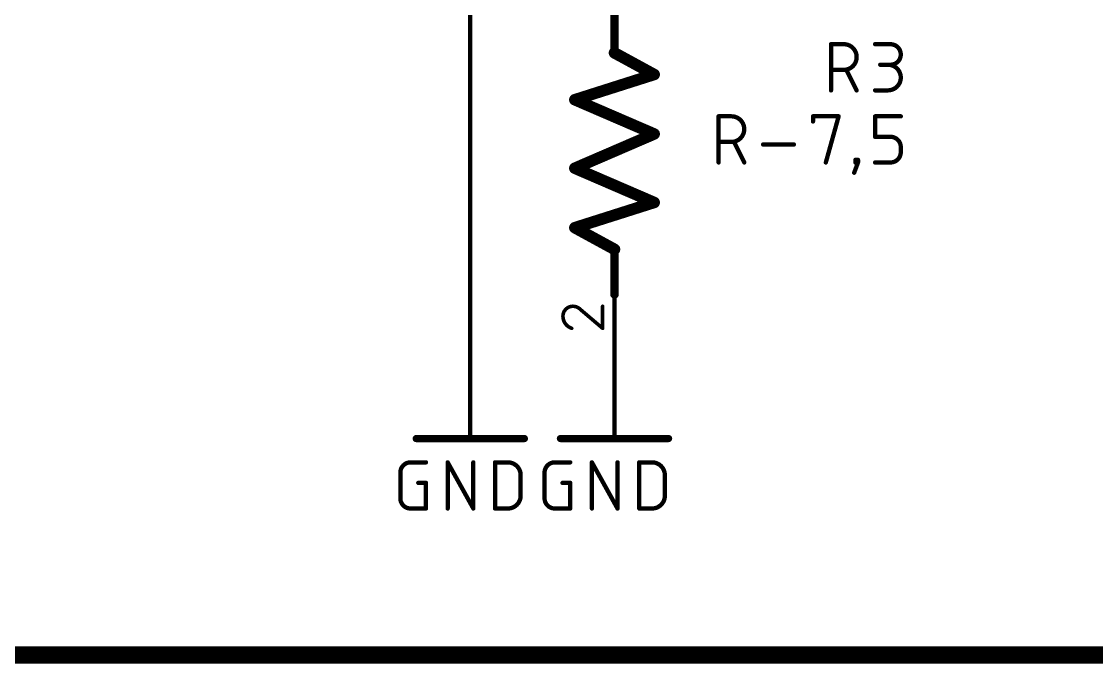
# Model space of a CAD drawing. Extents: x -177 to 163, y -159 to 163.
# Drawn here: x -70.42 to -32.55, y -60.63 to -38.01 of the extents above; entities that cross this region are included whole.
import ezdxf

# ---------------------------------------------------------------- set-up
doc = ezdxf.new("R2010")
doc.units = 0
for name, color, linetype in [('90', 40, 'CONTINUOUS'), ('91', 122, 'CONTINUOUS'), ('94', 12, 'CONTINUOUS'), ('95', 251, 'CONTINUOUS'), ('96', 251, 'CONTINUOUS')]:
    doc.layers.add(name, color=color, linetype=linetype)

msp = doc.modelspace()

# ---------------------------------------------------------------- linework, layer by layer
at = {"layer": '90', "const_width": 0.6096}
msp.add_lwpolyline([(-13.335, -60.325), (-177.165, -60.325)], dxfattribs=at)
at = {"layer": '91', "const_width": 0.1524}
for points in [[(-54.61, -50.165), (-54.61, -40.005)], [(-49.53, -50.165), (-49.53, -47.625)]]:
    msp.add_lwpolyline(points, dxfattribs=at)
at = {"layer": '91', "const_width": 0.0762}
for points in [[(-54.5719, -40.005, 1), (-54.6481, -40.005)], [(-49.4919, -47.625, 1), (-49.5681, -47.625)], [(-54.6481, -50.165, 1), (-54.5719, -50.165)], [(-49.5681, -50.165, 1), (-49.4919, -50.165)]]:
    msp.add_lwpolyline(points, format="xyb", dxfattribs=at)
at = {"layer": '94'}
for points, const_width in [([(-54.61, -40.005), (-54.61, -37.465)], 0.1524), ([(-49.53, -37.465), (-49.53, -39.0525)], 0.3048), ([(-48.133, -39.878), (-49.53, -39.116)], 0.4064), ([(-49.53, -39.116), (-49.53, -39.0525)], 0.1524), ([(-50.927, -40.767), (-48.133, -39.878)], 0.4064), ([(-48.133, -41.9735), (-50.927, -40.767)], 0.4064), ([(-50.927, -43.18), (-48.133, -41.9735)], 0.4064), ([(-48.133, -44.3865), (-50.927, -43.18)], 0.4064), ([(-50.927, -45.2755), (-48.133, -44.3865)], 0.4064), ([(-49.53, -46.0375), (-50.927, -45.2755)], 0.4064), ([(-49.53, -47.625), (-49.53, -46.0375)], 0.3048), ([(-54.61, -50.165), (-54.61, -52.705)], 0.1524), ([(-49.53, -50.165), (-49.53, -52.705)], 0.1524), ([(-56.515, -52.705), (-52.705, -52.705)], 0.254), ([(-51.435, -52.705), (-47.625, -52.705)], 0.254)]:
    msp.add_lwpolyline(points, dxfattribs=dict(at, const_width=const_width))
for points, const_width in [([(-49.4813, -39.0268, 1), (-49.5787, -39.2052)], 0.2032), ([(-49.6062, -39.0525, 1), (-49.4538, -39.0525)], 0.1524), ([(-49.4919, -39.0525, 1), (-49.5681, -39.0525)], 0.0762), ([(-49.5681, -39.116, 1), (-49.4919, -39.116)], 0.0762), ([(-48.1817, -39.9672, 1), (-48.0843, -39.7888)], 0.2032), ([(-48.1022, -39.9748, 1), (-48.1638, -39.7812)], 0.2032), ([(-54.6481, -40.005, 1), (-54.5719, -40.005)], 0.0762), ([(-50.8867, -40.6737, 1), (-50.9673, -40.8603)], 0.2032), ([(-50.9578, -40.6702, 1), (-50.8962, -40.8638)], 0.2032), ([(-48.0927, -42.0668, 1), (-48.1733, -41.8802)], 0.2032), ([(-48.1733, -42.0668, 1), (-48.0927, -41.8802)], 0.2032), ([(-50.8867, -43.0867, 1), (-50.9673, -43.2733)], 0.2032), ([(-50.9673, -43.0867, 1), (-50.8867, -43.2733)], 0.2032), ([(-48.1733, -44.4798, 1), (-48.0927, -44.2932)], 0.2032), ([(-48.1022, -44.4833, 1), (-48.1638, -44.2897)], 0.2032), ([(-50.8783, -45.1863, 1), (-50.9757, -45.3647)], 0.2032), ([(-50.9578, -45.1787, 1), (-50.8962, -45.3723)], 0.2032), ([(-49.4538, -46.0375, 1), (-49.6062, -46.0375)], 0.1524), ([(-49.5787, -46.1267, 1), (-49.4813, -45.9483)], 0.2032), ([(-49.6062, -47.625, 1), (-49.4538, -47.625)], 0.1524), ([(-54.5719, -50.165, 1), (-54.6481, -50.165)], 0.0762), ([(-49.4919, -50.165, 1), (-49.5681, -50.165)], 0.0762), ([(-56.515, -52.6415, 1), (-56.515, -52.7685)], 0.127), ([(-52.705, -52.7685, 1), (-52.705, -52.6415)], 0.127), ([(-51.435, -52.6415, 1), (-51.435, -52.7685)], 0.127), ([(-47.625, -52.7685, 1), (-47.625, -52.6415)], 0.127), ([(-54.6481, -52.705, 1), (-54.5719, -52.705)], 0.0762), ([(-49.5681, -52.705, 1), (-49.4919, -52.705)], 0.0762)]:
    msp.add_lwpolyline(points, format="xyb", dxfattribs=dict(at, const_width=const_width))
at = {"layer": '95'}
for points, const_width in [([(-41.9033, -40.4368), (-41.9033, -38.8112)], 0.1524), ([(-41.9033, -38.8112), (-41.4517, -38.8112)], 0.1524), ([(-40.3493, -38.8112), (-39.8074, -38.8112)], 0.1524), ([(-41.4517, -39.7143), (-41.9033, -39.7143)], 0.1524), ([(-41.0002, -40.4368), (-41.3614, -39.7143)], 0.1524), ([(-39.8074, -39.5337), (-40.1687, -39.5337)], 0.1524), ([(-40.3493, -40.4368), (-39.8978, -40.4368)], 0.1524), ([(-49.9491, -48.8202), (-49.9491, -48.0441)], 0.127), ([(-50.7252, -48.1605), (-49.9491, -48.8202)], 0.127)]:
    msp.add_lwpolyline(points, dxfattribs=dict(at, const_width=const_width))
for points, const_width in [([(-41.8652, -38.8112, 1), (-41.9414, -38.8112)], 0.0762), ([(-41.9033, -38.7731, 1), (-41.9033, -38.8493)], 0.0762), ([(-41.4517, -39.7143, 1), (-41.4517, -38.8112)], 0.1524), ([(-41.4517, -38.7731, 1), (-41.4517, -38.8493)], 0.0762), ([(-41.4517, -38.8493, 1), (-41.4517, -38.7731)], 0.0762), ([(-40.3493, -38.7731, 1), (-40.3493, -38.8493)], 0.0762), ([(-39.8074, -39.5337, 1), (-39.8074, -38.8112)], 0.1524), ([(-39.8074, -38.7731, 1), (-39.8074, -38.8493)], 0.0762), ([(-39.8074, -38.8493, 1), (-39.8074, -38.7731)], 0.0762), ([(-41.9033, -39.6762, 1), (-41.9033, -39.7524)], 0.0762), ([(-41.4517, -39.6762, 1), (-41.4517, -39.7524)], 0.0762), ([(-41.4517, -39.7524, 1), (-41.4517, -39.6762)], 0.0762), ([(-41.3273, -39.6973, 1), (-41.3955, -39.7314)], 0.0762), ([(-40.1687, -39.4956, 1), (-40.1687, -39.5718)], 0.0762), ([(-39.8978, -40.4368, 1), (-39.8978, -39.5337)], 0.1524), ([(-39.8978, -39.4956, 1), (-39.8978, -39.5718)], 0.0762), ([(-39.8074, -39.4956, 1), (-39.8074, -39.5718)], 0.0762), ([(-39.8074, -39.5718, 1), (-39.8074, -39.4956)], 0.0762), ([(-41.9414, -40.4368, 1), (-41.8652, -40.4368)], 0.0762), ([(-41.0342, -40.4538, 1), (-40.9661, -40.4198)], 0.0762), ([(-40.3493, -40.3987, 1), (-40.3493, -40.4749)], 0.0762), ([(-39.8978, -40.3987, 1), (-39.8978, -40.4749)], 0.0762), ([(-39.8978, -40.4749, 1), (-39.8978, -40.3987)], 0.0762), ([(-50.9969, -48.0441, 0.4142), (-51.3461, -48.3934)], 0.127), ([(-50.7252, -48.1605, 0.2053), (-50.9969, -48.0441)], 0.127), ([(-50.9968, -48.0124, 1), (-50.9969, -48.0758)], 0.0635), ([(-50.9969, -48.0759, 1), (-50.9969, -48.0123)], 0.0635), ([(-49.9173, -48.0441, 1), (-49.9809, -48.0441)], 0.0635), ([(-51.3461, -48.3934, 0.3252), (-51.0357, -48.8202)], 0.127), ([(-51.3144, -48.3934, 1), (-51.3778, -48.3933)], 0.0635), ([(-51.3779, -48.3934, 1), (-51.3143, -48.3934)], 0.0635), ([(-50.7046, -48.1363, 1), (-50.7458, -48.1847)], 0.0635), ([(-50.7482, -48.1824, 1), (-50.7022, -48.1386)], 0.0635), ([(-51.0454, -48.8504, 1), (-51.0259, -48.79)], 0.0635), ([(-49.9809, -48.8202, 1), (-49.9173, -48.8202)], 0.0635), ([(-49.9697, -48.8444, 1), (-49.9285, -48.796)], 0.0635)]:
    msp.add_lwpolyline(points, format="xyb", dxfattribs=dict(at, const_width=const_width))
at = {"layer": '96', "const_width": 0.1524}
for points in [[(-45.8632, -42.9768), (-45.8632, -41.3512)], [(-45.8632, -41.3512), (-45.4116, -41.3512)], [(-42.5377, -41.5318), (-42.5377, -41.3512)], [(-42.5377, -41.3512), (-41.6346, -41.3512)], [(-41.6346, -41.3512), (-42.0861, -42.9768)], [(-40.3493, -42.0737), (-40.3493, -41.3512)], [(-40.3493, -41.3512), (-39.4462, -41.3512)], [(-39.8074, -42.0737), (-40.3493, -42.0737)], [(-45.4116, -42.2543), (-45.8632, -42.2543)], [(-44.9601, -42.9768), (-45.3213, -42.2543)], [(-44.2953, -42.3446), (-43.2116, -42.3446)], [(-39.4462, -42.6156), (-39.4462, -42.4349)], [(-40.9521, -42.9768), (-41.0876, -43.338)], [(-41.0424, -42.9768), (-41.0424, -42.8865)], [(-41.0424, -42.8865), (-40.9521, -42.8865)], [(-40.9521, -42.9768), (-41.0424, -42.9768)], [(-40.9521, -42.8865), (-40.9521, -42.9768)], [(-40.3493, -42.9768), (-39.8074, -42.9768)], [(-56.7126, -53.5432), (-56.1707, -53.5432)], [(-55.4065, -55.1688), (-55.4065, -53.5432)], [(-55.4065, -53.5432), (-54.5034, -55.1688)], [(-54.5034, -55.1688), (-54.5034, -53.5432)], [(-53.7391, -55.1688), (-53.7391, -53.5432)], [(-53.7391, -53.5432), (-53.2876, -53.5432)], [(-51.6326, -53.5432), (-51.0907, -53.5432)], [(-50.3265, -55.1688), (-50.3265, -53.5432)], [(-50.3265, -53.5432), (-49.4234, -55.1688)], [(-49.4234, -55.1688), (-49.4234, -53.5432)], [(-48.6591, -55.1688), (-48.6591, -53.5432)], [(-48.6591, -53.5432), (-48.2076, -53.5432)], [(-57.0738, -54.8076), (-57.0738, -53.9044)], [(-52.836, -53.9948), (-52.836, -54.7172)], [(-51.9938, -54.8076), (-51.9938, -53.9044)], [(-47.756, -53.9948), (-47.756, -54.7172)], [(-56.4416, -54.2657), (-56.1707, -54.2657)], [(-56.1707, -54.2657), (-56.1707, -55.1688)], [(-51.3616, -54.2657), (-51.0907, -54.2657)], [(-51.0907, -54.2657), (-51.0907, -55.1688)], [(-56.1707, -55.1688), (-56.7126, -55.1688)], [(-53.2876, -55.1688), (-53.7391, -55.1688)], [(-51.0907, -55.1688), (-51.6326, -55.1688)], [(-48.2076, -55.1688), (-48.6591, -55.1688)]]:
    msp.add_lwpolyline(points, dxfattribs=at)
at = {"layer": '96'}
for points, const_width in [([(-45.8251, -41.3512, 1), (-45.9013, -41.3512)], 0.0762), ([(-45.8632, -41.3131, 1), (-45.8632, -41.3893)], 0.0762), ([(-45.4116, -42.2543, 1), (-45.4116, -41.3512)], 0.1524), ([(-45.4116, -41.3131, 1), (-45.4116, -41.3893)], 0.0762), ([(-45.4116, -41.3893, 1), (-45.4116, -41.3131)], 0.0762), ([(-42.4996, -41.3512, 1), (-42.5758, -41.3512)], 0.0762), ([(-42.5377, -41.3131, 1), (-42.5377, -41.3893)], 0.0762), ([(-42.5758, -41.5318, 1), (-42.4996, -41.5318)], 0.0762), ([(-41.5979, -41.3614, 1), (-41.6713, -41.341)], 0.0762), ([(-41.6346, -41.3893, 1), (-41.6346, -41.3131)], 0.0762), ([(-40.3112, -41.3512, 1), (-40.3874, -41.3512)], 0.0762), ([(-40.3493, -41.3131, 1), (-40.3493, -41.3893)], 0.0762), ([(-39.4462, -41.3893, 1), (-39.4462, -41.3131)], 0.0762), ([(-40.3493, -42.0356, 1), (-40.3493, -42.1118)], 0.0762), ([(-39.4462, -42.4349, 0.4142), (-39.8074, -42.0737)], 0.1524), ([(-39.8074, -42.0356, 1), (-39.8074, -42.1118)], 0.0762), ([(-39.8074, -42.1118, 1), (-39.8074, -42.0356)], 0.0762), ([(-45.8632, -42.2162, 1), (-45.8632, -42.2924)], 0.0762), ([(-45.4116, -42.2162, 1), (-45.4116, -42.2924)], 0.0762), ([(-45.4116, -42.2924, 1), (-45.4116, -42.2162)], 0.0762), ([(-45.2872, -42.2373, 1), (-45.3554, -42.2714)], 0.0762), ([(-44.2953, -42.3065, 1), (-44.2953, -42.3827)], 0.0762), ([(-43.2116, -42.3827, 1), (-43.2116, -42.3065)], 0.0762), ([(-40.3874, -42.0737, 1), (-40.3112, -42.0737)], 0.0762), ([(-39.4081, -42.4349, 1), (-39.4843, -42.4349)], 0.0762), ([(-39.4843, -42.4349, 1), (-39.4081, -42.4349)], 0.0762), ([(-39.8074, -42.9768, 0.4142), (-39.4462, -42.6156)], 0.1524), ([(-39.4081, -42.6156, 1), (-39.4843, -42.6156)], 0.0762), ([(-39.4843, -42.6156, 1), (-39.4081, -42.6156)], 0.0762), ([(-45.9013, -42.9768, 1), (-45.8251, -42.9768)], 0.0762), ([(-44.9942, -42.9938, 1), (-44.926, -42.9598)], 0.0762), ([(-42.1228, -42.9666, 1), (-42.0494, -42.987)], 0.0762), ([(-41.0043, -42.8865, 1), (-41.0805, -42.8865)], 0.0762), ([(-41.0424, -42.8484, 1), (-41.0424, -42.9246)], 0.0762), ([(-41.0424, -42.9387, 1), (-41.0424, -43.0149)], 0.0762), ([(-41.0805, -42.9768, 1), (-41.0043, -42.9768)], 0.0762), ([(-40.914, -42.8865, 1), (-40.9902, -42.8865)], 0.0762), ([(-40.9902, -42.9768, 1), (-40.914, -42.9768)], 0.0762), ([(-40.9165, -42.9902, 1), (-40.9878, -42.9634)], 0.0762), ([(-40.9521, -42.9246, 1), (-40.9521, -42.8484)], 0.0762), ([(-40.9521, -43.0149, 1), (-40.9521, -42.9387)], 0.0762), ([(-40.3493, -42.9387, 1), (-40.3493, -43.0149)], 0.0762), ([(-39.8074, -42.9387, 1), (-39.8074, -43.0149)], 0.0762), ([(-39.8074, -43.0149, 1), (-39.8074, -42.9387)], 0.0762), ([(-41.1233, -43.3247, 1), (-41.0519, -43.3514)], 0.0762), ([(-56.7126, -53.5432, 0.4142), (-57.0738, -53.9044)], 0.1524), ([(-56.7126, -53.5051, 1), (-56.7126, -53.5813)], 0.0762), ([(-56.7126, -53.5813, 1), (-56.7126, -53.5051)], 0.0762), ([(-56.1707, -53.5813, 1), (-56.1707, -53.5051)], 0.0762), ([(-55.3684, -53.5432, 1), (-55.4446, -53.5432)], 0.0762), ([(-55.3732, -53.5247, 1), (-55.4398, -53.5617)], 0.0762), ([(-54.4653, -53.5432, 1), (-54.5415, -53.5432)], 0.0762), ([(-53.701, -53.5432, 1), (-53.7772, -53.5432)], 0.0762), ([(-53.7391, -53.5051, 1), (-53.7391, -53.5813)], 0.0762), ([(-52.836, -53.9948, 0.4142), (-53.2876, -53.5432)], 0.1524), ([(-53.2876, -53.5051, 1), (-53.2876, -53.5813)], 0.0762), ([(-53.2876, -53.5813, 1), (-53.2876, -53.5051)], 0.0762), ([(-51.6326, -53.5432, 0.4142), (-51.9938, -53.9044)], 0.1524), ([(-51.6326, -53.5051, 1), (-51.6326, -53.5813)], 0.0762), ([(-51.6326, -53.5813, 1), (-51.6326, -53.5051)], 0.0762), ([(-51.0907, -53.5813, 1), (-51.0907, -53.5051)], 0.0762), ([(-50.2884, -53.5432, 1), (-50.3646, -53.5432)], 0.0762), ([(-50.2932, -53.5247, 1), (-50.3598, -53.5617)], 0.0762), ([(-49.3853, -53.5432, 1), (-49.4615, -53.5432)], 0.0762), ([(-48.621, -53.5432, 1), (-48.6972, -53.5432)], 0.0762), ([(-48.6591, -53.5051, 1), (-48.6591, -53.5813)], 0.0762), ([(-47.756, -53.9948, 0.4142), (-48.2076, -53.5432)], 0.1524), ([(-48.2076, -53.5051, 1), (-48.2076, -53.5813)], 0.0762), ([(-48.2076, -53.5813, 1), (-48.2076, -53.5051)], 0.0762), ([(-57.0357, -53.9044, 1), (-57.1119, -53.9044)], 0.0762), ([(-57.1119, -53.9044, 1), (-57.0357, -53.9044)], 0.0762), ([(-52.7979, -53.9948, 1), (-52.8741, -53.9948)], 0.0762), ([(-52.8741, -53.9948, 1), (-52.7979, -53.9948)], 0.0762), ([(-51.9557, -53.9044, 1), (-52.0319, -53.9044)], 0.0762), ([(-52.0319, -53.9044, 1), (-51.9557, -53.9044)], 0.0762), ([(-47.7179, -53.9948, 1), (-47.7941, -53.9948)], 0.0762), ([(-47.7941, -53.9948, 1), (-47.7179, -53.9948)], 0.0762), ([(-56.4416, -54.2276, 1), (-56.4416, -54.3038)], 0.0762), ([(-56.1326, -54.2657, 1), (-56.2088, -54.2657)], 0.0762), ([(-56.1707, -54.3038, 1), (-56.1707, -54.2276)], 0.0762), ([(-51.3616, -54.2276, 1), (-51.3616, -54.3038)], 0.0762), ([(-51.0526, -54.2657, 1), (-51.1288, -54.2657)], 0.0762), ([(-51.0907, -54.3038, 1), (-51.0907, -54.2276)], 0.0762), ([(-57.0738, -54.8076, 0.4142), (-56.7126, -55.1688)], 0.1524), ([(-57.0357, -54.8076, 1), (-57.1119, -54.8076)], 0.0762), ([(-57.1119, -54.8076, 1), (-57.0357, -54.8076)], 0.0762), ([(-53.2876, -55.1688, 0.4142), (-52.836, -54.7172)], 0.1524), ([(-52.7979, -54.7172, 1), (-52.8741, -54.7172)], 0.0762), ([(-52.8741, -54.7172, 1), (-52.7979, -54.7172)], 0.0762), ([(-51.9938, -54.8076, 0.4142), (-51.6326, -55.1688)], 0.1524), ([(-51.9557, -54.8076, 1), (-52.0319, -54.8076)], 0.0762), ([(-52.0319, -54.8076, 1), (-51.9557, -54.8076)], 0.0762), ([(-48.2076, -55.1688, 0.4142), (-47.756, -54.7172)], 0.1524), ([(-47.7179, -54.7172, 1), (-47.7941, -54.7172)], 0.0762), ([(-47.7941, -54.7172, 1), (-47.7179, -54.7172)], 0.0762), ([(-56.7126, -55.1307, 1), (-56.7126, -55.2069)], 0.0762), ([(-56.7126, -55.2069, 1), (-56.7126, -55.1307)], 0.0762), ([(-56.2088, -55.1688, 1), (-56.1326, -55.1688)], 0.0762), ([(-56.1707, -55.2069, 1), (-56.1707, -55.1307)], 0.0762), ([(-55.4446, -55.1688, 1), (-55.3684, -55.1688)], 0.0762), ([(-54.5415, -55.1688, 1), (-54.4653, -55.1688)], 0.0762), ([(-54.5367, -55.1873, 1), (-54.4701, -55.1503)], 0.0762), ([(-53.7391, -55.1307, 1), (-53.7391, -55.2069)], 0.0762), ([(-53.7772, -55.1688, 1), (-53.701, -55.1688)], 0.0762), ([(-53.2876, -55.1307, 1), (-53.2876, -55.2069)], 0.0762), ([(-53.2876, -55.2069, 1), (-53.2876, -55.1307)], 0.0762), ([(-51.6326, -55.1307, 1), (-51.6326, -55.2069)], 0.0762), ([(-51.6326, -55.2069, 1), (-51.6326, -55.1307)], 0.0762), ([(-51.1288, -55.1688, 1), (-51.0526, -55.1688)], 0.0762), ([(-51.0907, -55.2069, 1), (-51.0907, -55.1307)], 0.0762), ([(-50.3646, -55.1688, 1), (-50.2884, -55.1688)], 0.0762), ([(-49.4615, -55.1688, 1), (-49.3853, -55.1688)], 0.0762), ([(-49.4567, -55.1873, 1), (-49.3901, -55.1503)], 0.0762), ([(-48.6591, -55.1307, 1), (-48.6591, -55.2069)], 0.0762), ([(-48.6972, -55.1688, 1), (-48.621, -55.1688)], 0.0762), ([(-48.2076, -55.1307, 1), (-48.2076, -55.2069)], 0.0762), ([(-48.2076, -55.2069, 1), (-48.2076, -55.1307)], 0.0762)]:
    msp.add_lwpolyline(points, format="xyb", dxfattribs=dict(at, const_width=const_width))

doc.saveas('drawing.dxf')
